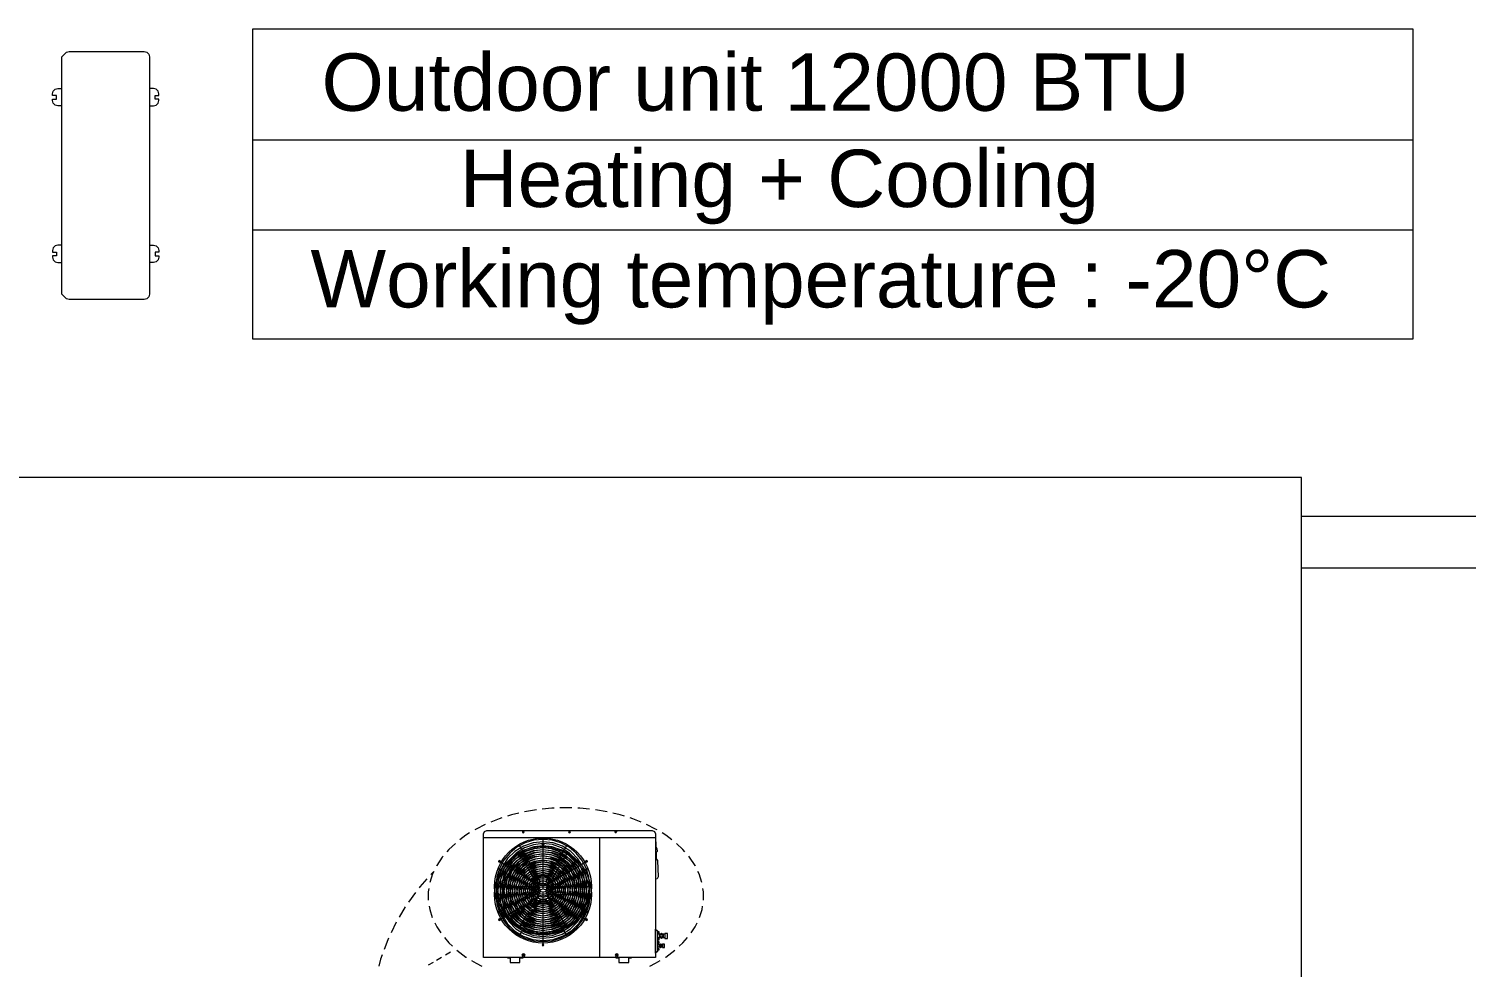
# Model space of a CAD drawing. Header units: millimetres. Extents: x 2773669 to 2919208, y -67651 to -3984.
# Drawn here: x 2807600 to 2813155, y -43852 to -40225 of the extents above; entities that cross this region are included whole.
import ezdxf

# ---------------------------------------------------------------- set-up
doc = ezdxf.new("R2010")
doc.units = ezdxf.units.MM
doc.header["$MEASUREMENT"] = 0
for name, color, linetype in [('PDF2_01 steel sheet _Pen_No__01_Pen_No__1', 7, 'Continuous'), ('PDF2_Kondenzati', 7, 'Continuous'), ('PDF2_Text', 7, 'Continuous')]:
    doc.layers.add(name, color=color, linetype=linetype)
for name, color, linetype, true_color in [('PDF2_0_Pen_No__20', 7, 'Continuous', 0x999999), ('PDF2_a.drain', 7, 'Continuous', 0x808000), ('PDF2_Interior - Furniture _Pen_No__161', 252, 'Continuous', 0x696969)]:
    doc.layers.add(name, color=color, linetype=linetype, true_color=true_color)
doc.layers.add('Shell - Roof_Pen_No__82', color=7, linetype='Continuous', lineweight=0, true_color=0xaaaaaa)
doc.layers.add('Structural - Bearing_Pen_No__82', color=7, linetype='Continuous', lineweight=0, true_color=0xaaaaaa)
doc.styles.add('PDF Arial', font='arial.ttf')

# ---------------------------------------------------------------- blocks, each defined once
blk = doc.blocks.new('1')
at = {"layer": 'PDF2_01 steel sheet _Pen_No__01_Pen_No__1', "color": 3, "lineweight": 0}
blk.add_lwpolyline([(132.9, 0), (-132.9, 0), (-142.4, 2.5), (-149.3, 9.5), (-158.6, 18.9), (-158.6, 861.6), (-149.3, 871.1), (-142.4, 878), (-132.9, 880.5), (132.9, 880.5), (142.1, 878), (149.3, 871.1), (151.6, 861.6), (151.6, 18.9), (149.3, 9.5), (142.1, 2.5)], close=True, dxfattribs=at)
for points in [[(-158.6, 687.6), (-173, 687.6), (-182.5, 690.2), (-189.4, 697.1), (-192, 706.6), (-192, 712.1), (-178.6, 712.1), (-178.6, 724.6), (-192, 724.6), (-192, 730.2), (-189.4, 739.7), (-182.5, 746.6), (-173, 749.1), (-158.6, 749.1)], [(151.6, 687.6), (166.1, 687.6), (175.5, 690.2), (182.5, 697.1), (185, 706.6), (185, 712.1), (171.6, 712.1), (171.6, 724.6), (185, 724.6), (185, 730.2), (182.5, 739.7), (175.5, 746.6), (166.1, 749.1), (151.6, 749.1)], [(-158.6, 192.9), (-173, 192.9), (-182.5, 190.4), (-189.4, 183.5), (-192, 174), (-192, 168.4), (-178.6, 168.4), (-178.6, 155.9), (-192, 155.9), (-192, 150.4), (-189.4, 140.9), (-182.5, 134), (-173, 131.4), (-158.6, 131.4)], [(151.6, 192.9), (166.1, 192.9), (175.5, 190.4), (182.5, 183.5), (185, 174), (185, 168.4), (171.6, 168.4), (171.6, 155.9), (185, 155.9), (185, 150.4), (182.5, 140.9), (175.5, 134), (166.1, 131.4), (151.6, 131.4)]]:
    blk.add_lwpolyline(points, dxfattribs=at)

msp = doc.modelspace()

# ---------------------------------------------------------------- linework, layer by layer
at = {"layer": 'PDF2_0_Pen_No__20', "lineweight": 0}
for points in [[(2809623.8295, -43524.10877), (2809615.44443, -43510.9902), (2809602.73158, -43502.06415), (2809587.58436, -43498.71013), (2809571.89616, -43501.82072), (2809558.64234, -43510.71971), (2809549.7163, -43524.02763), (2809546.74095, -43539.71582), (2809549.7163, -43555.43107), (2809558.64234, -43568.73899), (2809571.89616, -43577.61093), (2809587.85485, -43580.72152), (2809603.54304, -43577.69208), (2809617.06735, -43569.06357), (2809626.53436, -43556.05319), (2809630.59165, -43540.47318), (2809627.34582, -43523.73009), (2809618.14929, -43509.39433), (2809604.08401, -43499.49454), (2809587.58436, -43495.43724), (2809570.00276, -43498.46669), (2809554.58505, -43508.12304), (2809544.30658, -43522.89159), (2809540.51977, -43540.47318), (2809543.76561, -43558.7851), (2809553.77359, -43574.44624), (2809568.92082, -43584.9952), (2809587.31387, -43588.80906), (2809606.51839, -43585.15749), (2809623.28853, -43574.44624), (2809634.64895, -43558.21707), (2809638.70624, -43538.95846), (2809634.37846, -43519.56461), (2809623.28853, -43503.0379), (2809606.78887, -43491.54224), (2809587.58436, -43486.5653), (2809567.02741, -43491.13651), (2809549.7163, -43502.82152), (2809537.54442, -43520.05148), (2809532.40519, -43540.47318), (2809536.19199, -43561.81454), (2809547.8229, -43580.04531), (2809565.67498, -43592.37947), (2809586.7729, -43596.89659), (2809609.22325, -43592.86635), (2809628.15728, -43580.80267), (2809641.4111, -43562.43666), (2809646.82082, -43540.47318), (2809644.38645, -43521.75554), (2809636.00138, -43504.74197), (2809623.01804, -43491.16356), (2809606.2479, -43482.37276), (2809587.58436, -43479.23512), (2809568.37984, -43481.91294), (2809550.79825, -43490.43325), (2809536.73297, -43504.01165), (2809527.80692, -43521.24162), (2809524.2906, -43540.47318), (2809529.70033, -43564.4653), (2809543.49512, -43584.91406), (2809563.51109, -43599.06048), (2809587.58436, -43605.01118), (2809607.60033, -43600.95388), (2809625.7229, -43591.35163), (2809640.59964, -43576.96176), (2809650.60763, -43559.00148), (2809654.93541, -43538.95846), (2809651.41909, -43518.34742), (2809641.68158, -43499.81912), (2809626.80485, -43485.05058), (2809608.41179, -43475.44832), (2809587.85485, -43471.90495), (2809565.94547, -43474.55571), (2809545.92949, -43483.99568), (2809529.97081, -43499.2511), (2809519.96283, -43518.7261), (2809516.17602, -43540.47318), (2809520.23331, -43562.38256), (2809530.51179, -43582.1551), (2809546.19998, -43598.03263), (2809565.94547, -43608.66274), (2809587.58436, -43613.09871), (2809610.30519, -43608.60864), (2809630.59165, -43597.84329), (2809647.09131, -43581.66822), (2809658.18124, -43561.48996), (2809663.04999, -43538.95846), (2809658.72221, -43515.7778), (2809647.90277, -43494.86922), (2809631.40311, -43478.09908), (2809610.84617, -43466.90096), (2809587.58436, -43462.27564), (2809563.51109, -43466.52228), (2809541.8722, -43477.74745), (2809524.2906, -43494.89627), (2809512.93019, -43516.45402), (2809508.33192, -43540.47318), (2809512.6597, -43564.73579), (2809524.02012, -43586.67222), (2809541.06074, -43604.33496), (2809562.69964, -43616.18225), (2809586.7729, -43621.18625), (2809611.92811, -43616.58798), (2809634.64895, -43605.01118), (2809653.042, -43587.40253), (2809665.48436, -43565.27676), (2809671.16457, -43540.47318), (2809666.83679, -43514.42537), (2809654.93541, -43490.86603), (2809636.81283, -43471.90495), (2809613.55103, -43459.3003), (2809587.58436, -43454.18811), (2809561.07672, -43458.84047), (2809537.00345, -43471.20169), (2809517.79894, -43490.13572), (2809505.08609, -43513.96554), (2809500.21734, -43540.47318), (2809504.00414, -43567.98162), (2809516.44651, -43592.8393), (2809536.19199, -43612.53069), (2809561.07672, -43625.10829), (2809588.39582, -43629.27378), (2809615.44443, -43624.16159), (2809639.78818, -43611.3135), (2809659.53367, -43591.86555), (2809672.517, -43567.54885), (2809677.65624, -43540.47318), (2809673.59895, -43511.77461), (2809661.15659, -43485.72679), (2809640.87013, -43464.84526), (2809615.44443, -43451.18571), (2809586.7729, -43446.10057), (2809558.10137, -43451.10457), (2809532.1347, -43464.68297), (2809511.57776, -43485.48335), (2809498.32394, -43511.58527), (2809493.45519, -43540.47318), (2809495.88956, -43565.35791), (2809504.8156, -43588.70086), (2809519.42185, -43608.85208), (2809539.16734, -43624.35093), (2809562.15866, -43634.08843), (2809586.7729, -43637.36132), (2809611.92811, -43633.70975), (2809635.4604, -43623.91816), (2809655.47638, -43608.58159), (2809671.43506, -43588.70086), (2809681.71353, -43565.49315), (2809685.77082, -43540.47318), (2809683.33645, -43514.23603), (2809674.13992, -43489.62179), (2809658.45172, -43468.46978), (2809637.62429, -43452.3488), (2809613.01006, -43442.44901), (2809586.7729, -43439.52776), (2809561.07672, -43443.26047), (2809536.73297, -43453.26846), (2809515.90553, -43468.95665), (2809499.40588, -43489.35131), (2809488.58644, -43513.18113), (2809483.98817, -43538.95846), (2809487.50449, -43565.95298), (2809497.78296, -43591.16229), (2809514.28262, -43612.90937), (2809535.65102, -43629.76066), (2809560.80623, -43640.5801), (2809587.58436, -43644.69149), (2809614.90346, -43640.76944), (2809640.05867, -43630.16639), (2809661.96804, -43613.55854), (2809679.00867, -43591.97374), (2809690.0986, -43566.81853), (2809694.69687, -43539.71582), (2809691.72152, -43511.45002), (2809681.44305, -43484.96943), (2809664.67291, -43462.1945), (2809642.22256, -43444.80224), (2809615.9854, -43434.03689), (2809587.58436, -43430.68286), (2809558.91283, -43434.11804), (2809532.1347, -43444.91044), (2809508.8729, -43462.30269), (2809491.02081, -43485.13172), (2809479.66039, -43511.80165), (2809475.87359, -43540.47318), (2809479.66039, -43569.49635), (2809491.02081, -43596.51791), (2809508.60241, -43619.80677), (2809531.86422, -43637.82114), (2809558.64234, -43649.3168), (2809587.58436, -43653.56344), (2809617.06735, -43648.91107), (2809644.38645, -43637.14493), (2809668.18923, -43618.99531), (2809686.58228, -43595.57121), (2809698.48367, -43568.33326), (2809703.62291, -43538.95846), (2809699.02464, -43508.9345), (2809687.12325, -43481.04738), (2809668.7302, -43457.00117), (2809644.65693, -43438.39172), (2809616.79686, -43426.40918), (2809586.7729, -43421.81092), (2809556.47845, -43426.40918), (2809528.07741, -43438.47287), (2809503.46317, -43457.2987), (2809484.52914, -43481.6695), (2809472.35727, -43509.9894), (2809467.759, -43540.47318), (2809472.08678, -43571.3627), (2809484.25866, -43600.14242), (2809503.46317, -43624.89191), (2809528.07741, -43644.01528), (2809556.74894, -43656.29535), (2809587.58436, -43660.89361), (2809619.23124, -43656.2683), (2809648.44374, -43643.90708), (2809673.86943, -43624.59437), (2809693.61492, -43599.5744), (2809706.59826, -43570.38895), (2809711.73749, -43538.95846), (2809707.6802, -43506.50013), (2809695.23784, -43476.20568), (2809675.49235, -43450.21196), (2809649.52568, -43430.27714), (2809619.23124, -43417.83477), (2809586.7729, -43413.72338), (2809554.31456, -43418.59213), (2809524.02012, -43431.46727), (2809497.78296, -43451.59144), (2809477.76699, -43477.61221), (2809464.51317, -43507.90665), (2809459.64442, -43540.47318), (2809463.70171, -43573.85117), (2809476.41456, -43605.01118), (2809496.70102, -43631.81635), (2809523.20866, -43652.40035), (2809554.31456, -43665.32958), (2809587.58436, -43669.73851), (2809621.12464, -43664.68042), (2809652.23054, -43651.39955), (2809679.27916, -43630.7885), (2809700.10659, -43604.11857), (2809713.6309, -43573.06676), (2809719.04062, -43539.63468), (2809714.44235, -43505.47228), (2809701.45902, -43473.55492), (2809680.63159, -43446.10057), (2809653.58297, -43424.86741), (2809621.9361, -43411.34311), (2809587.58436, -43406.39321), (2809553.23262, -43411.34311), (2809521.04477, -43424.73217), (2809493.45519, -43445.69484), (2809471.54581, -43472.90575), (2809457.48053, -43504.66082), (2809451.52984, -43538.95846), (2809456.39859, -43574.22985), (2809469.92289, -43607.17506), (2809491.2913, -43635.65725), (2809519.15137, -43657.78302), (2809551.6097, -43672.14583), (2809586.7729, -43677.82604), (2809617.60832, -43673.95809), (2809646.82082, -43663.54437), (2809673.05798, -43647.07177), (2809694.96735, -43625.35173), (2809712.00798, -43599.35802), (2809722.82742, -43570.3619), (2809727.1552, -43539.68877), (2809724.17985, -43508.20419), (2809714.44235, -43478.18023), (2809697.9427, -43451.18571), (2809675.76284, -43428.68127), (2809648.98471, -43411.82998), (2809619.23124, -43401.52446), (2809587.58436, -43398.30567), (2809556.20797, -43402.17363), (2809526.18401, -43412.77668), (2809499.40588, -43429.62797), (2809476.68505, -43451.91603), (2809459.64442, -43478.55891), (2809448.55449, -43508.31238), (2809444.22671, -43539.74287), (2809447.74303, -43571.84958), (2809458.29199, -43602.36041), (2809475.33262, -43629.7877), (2809498.05345, -43652.77903), (2809525.37255, -43670.19833), (2809555.667, -43681.18007), (2809587.58436, -43685.15622), (2809620.31318, -43681.5317), (2809651.1486, -43670.82045), (2809679.00867, -43653.53639), (2809702.27048, -43630.54507), (2809719.85208, -43602.98253), (2809730.94201, -43572.20121), (2809735.26979, -43539.71582), (2809731.48298, -43506.63537), (2809720.66353, -43475.17783), (2809703.08194, -43446.93908), (2809679.54964, -43423.37974), (2809651.41909, -43405.6629), (2809620.04269, -43394.65411), (2809586.7729, -43390.9755), (2809553.23262, -43394.32953), (2809521.31526, -43405.14897), (2809492.64373, -43422.86582), (2809468.57046, -43446.58745), (2809450.44789, -43475.09669), (2809439.08747, -43506.9329), (2809435.30067, -43540.47318), (2809438.81699, -43574.58149), (2809450.17741, -43607.01277), (2809468.02949, -43636.14413), (2809492.37324, -43660.48788), (2809521.31526, -43678.79979), (2809553.50311, -43690.16021), (2809587.58436, -43694.02816), (2809621.9361, -43689.91677), (2809654.66492, -43678.36701), (2809684.14791, -43659.94691), (2809708.49166, -43635.52201), (2809727.1552, -43606.30951), (2809739.05659, -43573.74298), (2809743.11388, -43539.36419), (2809739.32708, -43504.63377), (2809727.96666, -43471.63446), (2809709.5736, -43442.01623), (2809684.95937, -43417.2397), (2809655.20589, -43398.54911), (2809622.47707, -43386.91821), (2809587.58436, -43382.88797), (2809552.42116, -43386.81001), (2809519.15137, -43398.44092), (2809489.12741, -43417.21266), (2809463.9722, -43442.12443), (2809445.03817, -43471.9861), (2809433.13678, -43505.33704), (2809428.809, -43540.47318), (2809432.59581, -43576.06916), (2809444.4972, -43609.93402), (2809463.16074, -43640.36371), (2809488.31595, -43665.92465), (2809518.33991, -43685.29146), (2809552.15068, -43697.57153), (2809587.58436, -43702.1157), (2809623.55901, -43697.59858), (2809657.64027, -43685.4267), (2809688.2052, -43666.14104), (2809713.90138, -43640.66125), (2809733.37638, -43610.25861), (2809745.81874, -43576.3126), (2809750.41701, -43540.47318), (2809747.17118, -43503.60593), (2809735.81076, -43468.44273), (2809716.33576, -43436.8229), (2809690.63957, -43410.36936), (2809659.26318, -43390.46158), (2809624.37047, -43378.12741), (2809587.58436, -43374.01602), (2809550.79825, -43378.42494), (2809515.63505, -43390.86731), (2809483.98817, -43410.72099), (2809457.75102, -43437.01224), (2809437.73504, -43468.44273), (2809425.29268, -43503.52478), (2809420.69442, -43540.47318), (2809424.75171, -43577.82732), (2809436.92358, -43613.34215), (2809456.66907, -43645.25951), (2809483.17671, -43671.9024), (2809514.82359, -43691.99951), (2809550.25727, -43704.46893), (2809587.58436, -43708.68851), (2809625.18193, -43704.46893), (2809661.15659, -43692.05361), (2809693.34444, -43672.09174), (2809720.39305, -43645.53), (2809740.94999, -43613.66673), (2809753.93333, -43578.07076), (2809758.80208, -43540.47318), (2809755.01527, -43502.06415), (2809742.8434, -43465.49443), (2809722.55694, -43432.60332), (2809695.50832, -43405.06783), (2809663.04999, -43384.26744), (2809626.80485, -43371.25706), (2809588.39582, -43366.68585), (2809549.44581, -43370.74314), (2809512.11873, -43383.37484), (2809478.57845, -43403.95883), (2809450.44789, -43431.46727), (2809429.34997, -43464.52068), (2809415.82567, -43501.46908), (2809410.95692, -43540.47318), (2809415.28469, -43579.96416), (2809427.99754, -43617.53468), (2809449.09546, -43651.23725), (2809477.22602, -43679.34076), (2809510.7663, -43700.41163), (2809548.36387, -43713.36792), (2809587.85485, -43717.53341), (2809627.34582, -43712.7999), (2809665.21388, -43699.46493), (2809699.02464, -43678.17767), (2809727.1552, -43649.96597), (2809748.52361, -43616.2093), (2809762.04791, -43578.58468), (2809766.91666, -43538.95846), (2809764.2118, -43503.57888), (2809754.4743, -43469.44353), (2809737.97465, -43437.95894), (2809715.79478, -43410.34231), (2809688.47569, -43387.72967), (2809657.09929, -43371.04067), (2809623.28853, -43360.95154), (2809587.85485, -43357.84095), (2809552.42116, -43361.30317), (2809518.06942, -43371.63574), (2809486.69303, -43388.43293), (2809459.10345, -43411.04557), (2809436.38261, -43438.60811), (2809419.61247, -43470.06565), (2809409.334, -43504.20099), (2809405.81768, -43539.71582), (2809409.06351, -43575.3118), (2809419.0715, -43609.60944), (2809435.84164, -43641.20222), (2809458.56248, -43668.8459), (2809486.15206, -43691.51264), (2809517.79894, -43708.22868), (2809552.15068, -43718.39896), (2809587.58436, -43721.5907), (2809623.55901, -43717.99323), (2809658.18124, -43707.30903), (2809690.0986, -43689.99792), (2809717.95867, -43666.70906), (2809740.40902, -43638.38916), (2809756.90868, -43606.14722), (2809766.91666, -43571.28155), (2809769.35104, -43535.14461)], [(2809493.99616, -43377.80283), (2809576.76491, -43520.94409)], [(2809587.58436, -43348.94196), (2809587.58436, -43518.02284)], [(2809681.17256, -43377.72168), (2809598.4038, -43520.94409)], [(2809422.31733, -43444.53175), (2809568.65033, -43529.16686)], [(2809606.51839, -43528.95048), (2809752.85138, -43444.34241)], [(2809400.67844, -43539.71582), (2809565.94547, -43539.71582)], [(2809609.49374, -43539.71582), (2809774.76076, -43539.74287)], [(2809422.58782, -43635.27857), (2809568.92082, -43550.67051)], [(2809576.76491, -43558.51461), (2809494.26664, -43701.70997)], [(2809587.58436, -43561.43586), (2809587.58436, -43730.48969)], [(2809598.67429, -43558.51461), (2809681.44305, -43701.62882)], [(2809606.2479, -43550.85985), (2809752.5809, -43635.49496)]]:
    msp.add_lwpolyline(points, dxfattribs=at)
for points in [[(2809419.0715, -43443.07113), (2809416.90761, -43443.07113), (2809416.90761, -43442.23262), (2809419.0715, -43442.23262), (2809419.0715, -43439.93349), (2809419.88296, -43439.93349), (2809419.88296, -43442.23262), (2809422.31733, -43442.23262), (2809422.31733, -43443.07113), (2809419.88296, -43443.07113), (2809419.88296, -43445.37026), (2809419.0715, -43445.37026)], [(2809755.28576, -43443.07113), (2809753.12187, -43443.07113), (2809753.12187, -43442.23262), (2809755.28576, -43442.23262), (2809755.28576, -43439.93349), (2809756.09722, -43439.93349), (2809756.09722, -43442.23262), (2809758.53159, -43442.23262), (2809758.53159, -43443.07113), (2809756.09722, -43443.07113), (2809756.09722, -43445.37026), (2809755.28576, -43445.37026)], [(2809419.0715, -43637.19902), (2809416.90761, -43637.19902), (2809416.90761, -43636.38757), (2809419.0715, -43636.38757), (2809419.0715, -43634.08843), (2809419.88296, -43634.08843), (2809419.88296, -43636.38757), (2809422.31733, -43636.38757), (2809422.31733, -43637.19902), (2809419.88296, -43637.19902), (2809419.88296, -43639.49816), (2809419.0715, -43639.49816)], [(2809755.28576, -43637.19902), (2809753.12187, -43637.19902), (2809753.12187, -43636.36052), (2809755.28576, -43636.36052), (2809755.28576, -43634.06139), (2809756.09722, -43634.06139), (2809756.09722, -43636.36052), (2809758.53159, -43636.36052), (2809758.53159, -43637.19902), (2809756.09722, -43637.19902), (2809756.09722, -43639.49816), (2809755.28576, -43639.49816)]]:
    msp.add_lwpolyline(points, close=True, dxfattribs=at)
at = {"layer": 'PDF2_a.drain', "lineweight": 0}
for points in [[(2809494.53713, -43256.21931), (2809466.13609, -43262.98146), (2809450.17741, -43267.98546)], [(2809561.88818, -43243.42532), (2809516.71699, -43250.94483)], [(2809630.32117, -43236.77136), (2809622.20658, -43237.0148), (2809584.60901, -43240.72046)], [(2809698.75416, -43236.014), (2809676.03332, -43235.28368), (2809653.042, -43236.014)], [(2809767.45764, -43240.72046), (2809729.86006, -43237.0148), (2809721.74548, -43236.77136)], [(2809835.34965, -43250.94483), (2809790.17847, -43243.42532)], [(2809901.88924, -43267.98546), (2809885.93056, -43262.98146), (2809857.52952, -43256.21931)], [(2809364.4333, -43300.20036), (2809329.27011, -43317.75491), (2809323.86038, -43321.05484)], [(2809428.26803, -43274.85581), (2809417.71907, -43278.23688), (2809385.53122, -43291.08497)], [(2809966.53543, -43291.08497), (2809934.34758, -43278.23688), (2809923.79862, -43274.85581)], [(2810028.20626, -43321.05484), (2810022.79654, -43317.75491), (2809987.36286, -43300.20036)], [(2809248.93572, -43373.5021), (2809224.32149, -43396.30408), (2809216.2069, -43405.52765)], [(2809304.11489, -43332.98327), (2809290.04962, -43341.61178), (2809266.78781, -43359.13928)], [(2810085.27884, -43359.13928), (2810061.74654, -43341.61178), (2810047.68127, -43332.98327)], [(2810135.85974, -43405.52765), (2810127.74516, -43396.30408), (2810103.13092, -43373.5021)], [(2809201.33017, -43422.83877), (2809198.08433, -43426.57148), (2809176.71593, -43458.40769), (2809175.63398, -43460.73387)], [(2810176.43266, -43460.73387), (2810175.35072, -43458.40769), (2810153.98231, -43426.57148), (2810150.73648, -43422.83877)], [(2809165.626, -43481.31787), (2809160.48676, -43491.43405), (2809150.20829, -43524.32516)], [(2809165.626, -43481.31787), (2809154.45492, -43493.48974)], [(2810201.85836, -43524.32516), (2810191.3094, -43491.43405), (2810186.44065, -43481.31787)], [(2809139.06426, -43510.53037), (2809111.82631, -43540.55433), (2809108.66162, -43544.61162)], [(2809146.42148, -43546.91075), (2809144.25759, -43559.81294), (2809144.25759, -43592.54176)], [(2810207.80905, -43592.54176), (2810207.80905, -43559.81294), (2810205.64517, -43546.91075)], [(2809094.97502, -43563.00468), (2809067.60182, -43599.79079)], [(2809055.24061, -43618.99531), (2809031.51897, -43658.2158)], [(2809147.50343, -43615.18145), (2809149.66731, -43628.8951), (2809159.40482, -43659.29774)], [(2810192.39135, -43659.29774), (2810202.12885, -43628.8951), (2810204.29273, -43615.18145)], [(2809020.13151, -43677.96128), (2809000.30487, -43719.34566)], [(2809169.14232, -43680.07108), (2809176.71593, -43695.84042), (2809192.40412, -43719.34566)], [(2810159.66252, -43719.34566), (2810175.35072, -43695.84042), (2810182.92433, -43680.07108)], [(2808990.37803, -43739.90261), (2808987.83546, -43745.31233), (2808974.06772, -43782.9099)], [(2809206.4694, -43737.41414), (2809224.32149, -43757.94403), (2809237.84579, -43770.60278)], [(2810114.22085, -43770.60278), (2810127.74516, -43757.94403), (2810145.59724, -43737.41414)], [(2808966.19657, -43804.27831), (2808960.24588, -43820.50747), (2808953.0239, -43848.09706)], [(2809195.47598, -43814.44039), (2809176.16327, -43825.53032)], [(2809230.58669, -43794.16922), (2809211.27398, -43805.25915)], [(2809254.61593, -43786.12869), (2809254.88642, -43786.37213), (2809290.04962, -43812.66338), (2809291.40205, -43813.47484)], [(2809311.14753, -43825.40327), (2809329.27011, -43836.52025), (2809351.17948, -43847.3938)], [(2810000.88717, -43847.3938), (2810022.79654, -43836.52025), (2810040.91911, -43825.40327)], [(2810060.6646, -43813.47484), (2810061.74654, -43812.66338), (2810096.90974, -43786.37213), (2810097.18023, -43786.12869)], [(2809162.94818, -43833.22032), (2809143.63547, -43844.31025)]]:
    msp.add_lwpolyline(points, dxfattribs=at)
at = {"layer": 'PDF2_a.drain', "color": 7, "lineweight": 0}
for centre, radius in [((2809587.614, -43571.14373), 187.14677), ((2809587.62673, -43571.18518), 36.74386), ((2809587.68509, -43570.99148), 30.46437), ((2809587.73864, -43571.15386), 21.75518), ((2810045.75713, -43730.49356), 6.52266)]:
    msp.add_circle(centre, radius, dxfattribs=at)
for points in [[(2809511.30727, -43325.19327), (2809509.41387, -43325.19327), (2809508.06144, -43326.68095), (2809508.06144, -43328.5473)], [(2809514.82359, -43328.5473), (2809514.82359, -43326.68095), (2809513.20067, -43325.19327), (2809511.30727, -43325.19327)], [(2809690.0986, -43325.19327), (2809688.2052, -43325.19327), (2809686.58228, -43326.68095), (2809686.58228, -43328.5473)], [(2809693.34444, -43328.5473), (2809693.34444, -43326.68095), (2809691.72152, -43325.19327), (2809690.0986, -43325.19327)], [(2809868.61945, -43324.84164), (2809866.72604, -43324.84164), (2809865.10313, -43326.35636), (2809865.10313, -43328.22272)], [(2809871.86528, -43328.22272), (2809871.86528, -43326.35636), (2809870.51285, -43324.84164), (2809868.61945, -43324.84164)], [(2809508.06144, -43328.5473), (2809508.06144, -43330.41366), (2809509.41387, -43331.90133), (2809511.30727, -43331.90133)], [(2809511.30727, -43331.90133), (2809513.20067, -43331.90133), (2809514.82359, -43330.41366), (2809514.82359, -43328.5473)], [(2809587.58436, -43373.58324), (2809585.69096, -43373.58324), (2809584.33853, -43375.09796), (2809584.33853, -43376.93727)], [(2809584.33853, -43376.93727), (2809584.33853, -43378.80362), (2809585.69096, -43380.31835), (2809587.58436, -43380.31835)], [(2809591.10068, -43376.93727), (2809591.10068, -43375.09796), (2809589.47776, -43373.58324), (2809587.58436, -43373.58324)], [(2809587.58436, -43380.31835), (2809589.47776, -43380.31835), (2809591.10068, -43378.80362), (2809591.10068, -43376.93727)], [(2809686.58228, -43328.5473), (2809686.58228, -43330.41366), (2809688.2052, -43331.90133), (2809690.0986, -43331.90133)], [(2809690.0986, -43331.90133), (2809691.72152, -43331.90133), (2809693.34444, -43330.41366), (2809693.34444, -43328.5473)], [(2809865.10313, -43328.22272), (2809865.10313, -43330.06202), (2809866.72604, -43331.57675), (2809868.61945, -43331.57675)], [(2809868.61945, -43331.57675), (2809870.51285, -43331.57675), (2809871.86528, -43330.06202), (2809871.86528, -43328.22272)], [(2809419.61247, -43470.66071), (2809417.71907, -43470.66071), (2809416.09615, -43472.14839), (2809416.09615, -43474.01474)], [(2809416.09615, -43474.01474), (2809416.09615, -43475.8811), (2809417.71907, -43477.36877), (2809419.61247, -43477.36877)], [(2809422.85831, -43474.01474), (2809422.85831, -43472.14839), (2809421.50588, -43470.66071), (2809419.61247, -43470.66071)], [(2809419.61247, -43477.36877), (2809421.50588, -43477.36877), (2809422.85831, -43475.8811), (2809422.85831, -43474.01474)], [(2809755.82673, -43470.66071), (2809753.93333, -43470.66071), (2809752.31041, -43472.14839), (2809752.31041, -43474.01474)], [(2809752.31041, -43474.01474), (2809752.31041, -43475.8811), (2809753.93333, -43477.36877), (2809755.82673, -43477.36877)], [(2809759.07257, -43474.01474), (2809759.07257, -43472.14839), (2809757.72013, -43470.66071), (2809755.82673, -43470.66071)], [(2809755.82673, -43477.36877), (2809757.72013, -43477.36877), (2809759.07257, -43475.8811), (2809759.07257, -43474.01474)], [(2809419.61247, -43664.78861), (2809417.71907, -43664.78861), (2809416.09615, -43666.27628), (2809416.09615, -43668.14264)], [(2809416.09615, -43668.14264), (2809416.09615, -43670.00899), (2809417.71907, -43671.52371), (2809419.61247, -43671.52371)], [(2809422.85831, -43668.14264), (2809422.85831, -43666.27628), (2809421.50588, -43664.78861), (2809419.61247, -43664.78861)], [(2809419.61247, -43671.52371), (2809421.50588, -43671.52371), (2809422.85831, -43670.00899), (2809422.85831, -43668.14264)], [(2809755.82673, -43664.78861), (2809753.93333, -43664.78861), (2809752.31041, -43666.27628), (2809752.31041, -43668.14264)], [(2809752.31041, -43668.14264), (2809752.31041, -43670.00899), (2809753.93333, -43671.49667), (2809755.82673, -43671.49667)], [(2809759.07257, -43668.14264), (2809759.07257, -43666.27628), (2809757.72013, -43664.78861), (2809755.82673, -43664.78861)], [(2809755.82673, -43671.49667), (2809757.72013, -43671.49667), (2809759.07257, -43670.00899), (2809759.07257, -43668.14264)], [(2809587.58436, -43761.83903), (2809585.69096, -43761.83903), (2809584.33853, -43763.35376), (2809584.33853, -43765.22011)], [(2809584.33853, -43765.22011), (2809584.33853, -43767.05942), (2809585.69096, -43768.57414), (2809587.58436, -43768.57414)], [(2809591.10068, -43765.22011), (2809591.10068, -43763.35376), (2809589.47776, -43761.83903), (2809587.58436, -43761.83903)], [(2809587.58436, -43768.57414), (2809589.47776, -43768.57414), (2809591.10068, -43767.05942), (2809591.10068, -43765.22011)], [(2810041.1896, -43764.59799), (2810038.75522, -43764.59799), (2810036.86182, -43766.59959), (2810036.86182, -43769.03396)], [(2810036.86182, -43769.03396), (2810036.86182, -43771.46834), (2810038.75522, -43773.44289), (2810041.1896, -43773.44289)], [(2810041.1896, -43765.92337), (2810039.56668, -43765.92337), (2810038.21425, -43767.30285), (2810038.21425, -43769.03396)], [(2810038.21425, -43769.03396), (2810038.21425, -43770.73803), (2810039.56668, -43772.14455), (2810041.1896, -43772.14455)], [(2810045.78786, -43725.89143), (2810043.35349, -43725.89143), (2810041.1896, -43727.92007), (2810041.1896, -43730.43559)], [(2810041.1896, -43730.43559), (2810041.1896, -43732.95111), (2810043.35349, -43735.00681), (2810045.78786, -43735.00681)], [(2810045.78786, -43769.03396), (2810045.78786, -43766.59959), (2810043.62397, -43764.59799), (2810041.1896, -43764.59799)], [(2810044.43543, -43769.03396), (2810044.43543, -43767.30285), (2810043.083, -43765.92337), (2810041.1896, -43765.92337)], [(2810041.1896, -43773.44289), (2810043.62397, -43773.44289), (2810045.78786, -43771.46834), (2810045.78786, -43769.03396)], [(2810041.1896, -43772.14455), (2810043.083, -43772.14455), (2810044.43543, -43770.73803), (2810044.43543, -43769.03396)], [(2810050.38613, -43730.43559), (2810050.38613, -43727.92007), (2810048.22224, -43725.89143), (2810045.78786, -43725.89143)], [(2810045.78786, -43735.00681), (2810048.22224, -43735.00681), (2810050.38613, -43732.95111), (2810050.38613, -43730.43559)], [(2809512.38921, -43799.68004), (2809509.14338, -43799.68004), (2809506.43852, -43802.27671), (2809506.43852, -43805.4414)], [(2809506.43852, -43805.4414), (2809506.43852, -43808.63313), (2809509.14338, -43811.20275), (2809512.38921, -43811.20275)], [(2809518.06942, -43805.4414), (2809518.06942, -43802.27671), (2809515.36456, -43799.68004), (2809512.38921, -43799.68004)], [(2809512.38921, -43811.20275), (2809515.36456, -43811.20275), (2809518.06942, -43808.63313), (2809518.06942, -43805.4414)], [(2809872.67674, -43799.68004), (2809869.70139, -43799.68004), (2809866.99653, -43802.27671), (2809866.99653, -43805.4414)], [(2809866.99653, -43805.4414), (2809866.99653, -43808.63313), (2809869.70139, -43811.20275), (2809872.67674, -43811.20275)], [(2809878.62743, -43805.4414), (2809878.62743, -43802.27671), (2809875.92257, -43799.68004), (2809872.67674, -43799.68004)], [(2809872.67674, -43811.20275), (2809875.92257, -43811.20275), (2809878.62743, -43808.63313), (2809878.62743, -43805.4414)]]:
    msp.add_open_spline(points, degree=3, dxfattribs=at)
at = {"layer": 'PDF2_Interior - Furniture _Pen_No__161', "color": 253, "lineweight": 0, "true_color": 0x999999}
for centre, radius in [((2809587.59092, -43539.79043), 187.16986), ((2809587.621, -43539.81448), 36.74954), ((2809587.68509, -43539.64214), 30.46437), ((2809587.73297, -43539.78314), 21.76081)]:
    msp.add_circle(centre, radius, dxfattribs=at)
for points in [[(2809419.61247, -43439.28432), (2809417.71907, -43439.28432), (2809416.09615, -43440.79905), (2809416.09615, -43442.6654)], [(2809416.09615, -43442.6654), (2809416.09615, -43444.50471), (2809417.71907, -43446.01943), (2809419.61247, -43446.01943)], [(2809422.85831, -43442.6654), (2809422.85831, -43440.79905), (2809421.50588, -43439.28432), (2809419.61247, -43439.28432)], [(2809419.61247, -43446.01943), (2809421.50588, -43446.01943), (2809422.85831, -43444.50471), (2809422.85831, -43442.6654)], [(2809755.82673, -43439.28432), (2809753.93333, -43439.28432), (2809752.31041, -43440.79905), (2809752.31041, -43442.63835)], [(2809752.31041, -43442.63835), (2809752.31041, -43444.50471), (2809753.93333, -43446.01943), (2809755.82673, -43446.01943)], [(2809759.07257, -43442.63835), (2809759.07257, -43440.79905), (2809757.72013, -43439.28432), (2809755.82673, -43439.28432)], [(2809755.82673, -43446.01943), (2809757.72013, -43446.01943), (2809759.07257, -43444.50471), (2809759.07257, -43442.63835)], [(2809419.61247, -43633.41222), (2809417.71907, -43633.41222), (2809416.09615, -43634.92694), (2809416.09615, -43636.7933)], [(2809416.09615, -43636.7933), (2809416.09615, -43638.6326), (2809417.71907, -43640.14732), (2809419.61247, -43640.14732)], [(2809422.85831, -43636.7933), (2809422.85831, -43634.92694), (2809421.50588, -43633.41222), (2809419.61247, -43633.41222)], [(2809419.61247, -43640.14732), (2809421.50588, -43640.14732), (2809422.85831, -43638.6326), (2809422.85831, -43636.7933)], [(2809755.82673, -43633.41222), (2809753.93333, -43633.41222), (2809752.31041, -43634.92694), (2809752.31041, -43636.76625)], [(2809752.31041, -43636.76625), (2809752.31041, -43638.6326), (2809753.93333, -43640.14732), (2809755.82673, -43640.14732)], [(2809759.07257, -43636.76625), (2809759.07257, -43634.92694), (2809757.72013, -43633.41222), (2809755.82673, -43633.41222)], [(2809755.82673, -43640.14732), (2809757.72013, -43640.14732), (2809759.07257, -43638.6326), (2809759.07257, -43636.76625)]]:
    msp.add_open_spline(points, degree=3, dxfattribs=at)
at = {"layer": 'PDF2_Kondenzati', "lineweight": 0}
for points in [[(2808465.8006, -40224.89163), (2812949.32667, -40224.89163), (2812949.32667, -41424.65657), (2808465.8006, -41424.65657)], [(2809370.384, -43323.78675), (2810009.81321, -43323.78675), (2810018.46876, -43327.41126), (2810022.25557, -43336.20206), (2810022.25557, -43813.88056), (2809357.94163, -43813.88056), (2809357.94163, -43336.20206), (2809361.45795, -43327.41126)], [(2809511.03678, -43328.95303), (2809508.60241, -43328.95303), (2809508.60241, -43328.14157), (2809511.03678, -43328.14157), (2809511.03678, -43325.84244), (2809511.84824, -43325.84244), (2809511.84824, -43328.14157), (2809514.01213, -43328.14157), (2809514.01213, -43328.95303), (2809511.84824, -43328.95303), (2809511.84824, -43331.25216), (2809511.03678, -43331.25216)], [(2809689.55763, -43328.95303), (2809687.39374, -43328.95303), (2809687.39374, -43328.14157), (2809689.55763, -43328.14157), (2809689.55763, -43325.84244), (2809690.36909, -43325.84244), (2809690.36909, -43328.14157), (2809692.80346, -43328.14157), (2809692.80346, -43328.95303), (2809690.36909, -43328.95303), (2809690.36909, -43331.25216), (2809689.55763, -43331.25216)], [(2809868.07848, -43328.62845), (2809865.91459, -43328.62845), (2809865.91459, -43327.78994), (2809868.07848, -43327.78994), (2809868.07848, -43325.49081), (2809868.88993, -43325.49081), (2809868.88993, -43327.78994), (2809871.32431, -43327.78994), (2809871.32431, -43328.62845), (2809868.88993, -43328.62845), (2809868.88993, -43330.92758), (2809868.07848, -43330.92758)], [(2809587.31387, -43377.37005), (2809584.8795, -43377.37005), (2809584.8795, -43376.53154), (2809587.31387, -43376.53154), (2809587.31387, -43374.23241), (2809588.12533, -43374.23241), (2809588.12533, -43376.53154), (2809590.28922, -43376.53154), (2809590.28922, -43377.37005), (2809588.12533, -43377.37005), (2809588.12533, -43379.66918), (2809587.31387, -43379.66918)], [(2809419.0715, -43474.42047), (2809416.90761, -43474.42047), (2809416.90761, -43473.60901), (2809419.0715, -43473.60901), (2809419.0715, -43471.30988), (2809419.88296, -43471.30988), (2809419.88296, -43473.60901), (2809422.31733, -43473.60901), (2809422.31733, -43474.42047), (2809419.88296, -43474.42047), (2809419.88296, -43476.7196), (2809419.0715, -43476.7196)], [(2809755.28576, -43474.42047), (2809753.12187, -43474.42047), (2809753.12187, -43473.60901), (2809755.28576, -43473.60901), (2809755.28576, -43471.30988), (2809756.09722, -43471.30988), (2809756.09722, -43473.60901), (2809758.53159, -43473.60901), (2809758.53159, -43474.42047), (2809756.09722, -43474.42047), (2809756.09722, -43476.7196), (2809755.28576, -43476.7196)], [(2809419.0715, -43668.54837), (2809416.90761, -43668.54837), (2809416.90761, -43667.73691), (2809419.0715, -43667.73691), (2809419.0715, -43665.43778), (2809419.88296, -43665.43778), (2809419.88296, -43667.73691), (2809422.31733, -43667.73691), (2809422.31733, -43668.54837), (2809419.88296, -43668.54837), (2809419.88296, -43670.8475), (2809419.0715, -43670.8475)], [(2809755.28576, -43668.54837), (2809753.12187, -43668.54837), (2809753.12187, -43667.73691), (2809755.28576, -43667.73691), (2809755.28576, -43665.43778), (2809756.09722, -43665.43778), (2809756.09722, -43667.73691), (2809758.53159, -43667.73691), (2809758.53159, -43668.54837), (2809756.09722, -43668.54837), (2809756.09722, -43670.8475), (2809755.28576, -43670.8475)], [(2810022.25557, -43705.14514), (2810029.55869, -43710.7983), (2810029.55869, -43790.6999), (2810022.25557, -43797.05633)], [(2810031.72258, -43712.01549), (2810029.55869, -43712.01549), (2810029.55869, -43786.58851), (2810031.72258, -43786.58851)], [(2809587.31387, -43765.62584), (2809584.8795, -43765.62584), (2809584.8795, -43764.81438), (2809587.31387, -43764.81438), (2809587.31387, -43762.51525), (2809588.12533, -43762.51525), (2809588.12533, -43764.81438), (2809590.28922, -43764.81438), (2809590.28922, -43765.62584), (2809588.12533, -43765.62584), (2809588.12533, -43767.92497), (2809587.31387, -43767.92497)], [(2810041.1896, -43763.00212), (2810036.05036, -43766.03157), (2810036.05036, -43772.03636), (2810041.1896, -43775.0658), (2810046.59932, -43772.03636), (2810046.59932, -43766.03157)], [(2810045.78786, -43721.61775), (2810038.21425, -43726.02667), (2810038.21425, -43734.84452), (2810045.78786, -43739.28049), (2810053.36147, -43734.84452), (2810053.36147, -43726.02667)], [(2810056.60731, -43762.65049), (2810049.57467, -43762.65049), (2810049.57467, -43775.41744), (2810056.60731, -43775.41744)], [(2810068.5087, -43721.4825), (2810057.95974, -43721.4825), (2810057.95974, -43740.17309), (2810068.5087, -43740.17309)], [(2809511.84824, -43805.84713), (2809509.68435, -43805.84713), (2809509.68435, -43805.03567), (2809511.84824, -43805.03567), (2809511.84824, -43802.73654), (2809512.6597, -43802.73654), (2809512.6597, -43805.03567), (2809515.09408, -43805.03567), (2809515.09408, -43805.84713), (2809512.6597, -43805.84713), (2809512.6597, -43808.14626), (2809511.84824, -43808.14626)], [(2809872.40625, -43805.84713), (2809869.97188, -43805.84713), (2809869.97188, -43805.03567), (2809872.40625, -43805.03567), (2809872.40625, -43802.73654), (2809873.21771, -43802.73654), (2809873.21771, -43805.03567), (2809875.3816, -43805.03567), (2809875.3816, -43805.84713), (2809873.21771, -43805.84713), (2809873.21771, -43808.14626), (2809872.40625, -43808.14626)]]:
    msp.add_lwpolyline(points, close=True, dxfattribs=at)
for points in [[(2808465.8006, -40654.51365), (2812949.32667, -40654.51365)], [(2808465.8006, -41002.07068), (2812949.32667, -41002.07068)], [(2809357.94163, -43350.64602), (2810022.25557, -43350.64602)], [(2809587.58436, -43380.31835), (2809587.58436, -43549.39923)], [(2809805.86667, -43350.64602), (2809805.86667, -43813.88056)], [(2810022.25557, -43367.09158), (2810023.608, -43367.09158), (2810023.608, -43385.43054), (2810027.39481, -43394.35658), (2810029.01772, -43403.85064), (2810027.93578, -43406.52845), (2810025.23092, -43407.69154), (2810025.23092, -43433.46887), (2810030.09967, -43439.63596), (2810031.99307, -43502.87561), (2810029.01772, -43509.52957), (2810022.25557, -43512.07214)], [(2809623.8295, -43555.45812), (2809615.44443, -43542.36659), (2809602.73158, -43533.44055), (2809587.58436, -43530.08652), (2809571.89616, -43533.19711), (2809558.64234, -43542.0961), (2809549.7163, -43555.37697), (2809546.74095, -43571.09221), (2809549.7163, -43586.78041), (2809558.64234, -43600.08833), (2809571.89616, -43608.98732), (2809587.85485, -43612.07086), (2809603.54304, -43609.04142), (2809617.06735, -43600.43996), (2809626.53436, -43587.42958), (2809630.59165, -43571.84958), (2809627.34582, -43555.10648), (2809618.14929, -43540.77072), (2809604.08401, -43530.87093), (2809587.58436, -43526.78659), (2809570.00276, -43529.84308), (2809554.58505, -43539.47239), (2809544.30658, -43554.24093), (2809540.51977, -43571.84958), (2809543.76561, -43590.16149), (2809553.77359, -43605.79558), (2809568.92082, -43616.34454), (2809587.31387, -43620.1584), (2809606.51839, -43616.53388), (2809623.28853, -43605.79558), (2809634.64895, -43589.59347), (2809638.70624, -43570.3078), (2809634.37846, -43550.91395), (2809623.28853, -43534.38725), (2809606.78887, -43522.89159), (2809587.58436, -43517.94169), (2809567.02741, -43522.51291), (2809549.7163, -43534.19791), (2809537.54442, -43551.42787), (2809532.40519, -43571.84958), (2809536.19199, -43593.16388), (2809547.8229, -43611.39465), (2809565.67498, -43623.72882), (2809586.7729, -43628.27298), (2809609.22325, -43624.24274), (2809628.15728, -43612.17906), (2809641.4111, -43593.81305), (2809646.82082, -43571.84958), (2809644.38645, -43553.13194), (2809636.00138, -43536.11836), (2809623.01804, -43522.53995), (2809606.2479, -43513.74916), (2809587.58436, -43510.61152), (2809568.37984, -43513.26228), (2809550.79825, -43521.80964), (2809536.73297, -43535.361), (2809527.80692, -43552.61801), (2809524.2906, -43571.84958), (2809529.70033, -43595.8417), (2809543.49512, -43616.2634), (2809563.51109, -43630.40982), (2809587.58436, -43636.36052), (2809607.60033, -43632.33027), (2809625.7229, -43622.72802), (2809640.59964, -43608.33815), (2809650.60763, -43590.37788), (2809654.93541, -43570.3078), (2809651.41909, -43549.72381), (2809641.68158, -43531.16846), (2809626.80485, -43516.42697), (2809608.41179, -43506.82471), (2809587.85485, -43503.28134), (2809565.94547, -43505.93211), (2809545.92949, -43515.34502), (2809529.97081, -43530.60044), (2809519.96283, -43550.10249), (2809516.17602, -43571.84958), (2809520.23331, -43593.75895), (2809530.51179, -43613.53149), (2809546.19998, -43629.40902), (2809565.94547, -43640.03913), (2809587.58436, -43644.44805), (2809610.30519, -43639.98503), (2809630.59165, -43629.19264), (2809647.09131, -43613.04461), (2809658.18124, -43592.8393), (2809663.04999, -43570.3078), (2809658.72221, -43547.15419), (2809647.90277, -43526.24561), (2809631.40311, -43509.44843), (2809610.84617, -43498.27735), (2809587.58436, -43493.65204), (2809563.51109, -43497.89867), (2809541.8722, -43509.09679), (2809524.2906, -43526.27266), (2809512.93019, -43547.83041), (2809508.33192, -43571.84958), (2809512.6597, -43596.11218), (2809524.02012, -43618.02156), (2809541.06074, -43635.6843), (2809562.69964, -43647.53159), (2809586.7729, -43652.53559), (2809611.92811, -43647.96437), (2809634.64895, -43636.36052), (2809653.042, -43618.77892), (2809665.48436, -43596.65315), (2809671.16457, -43571.84958), (2809666.83679, -43545.80176), (2809654.93541, -43522.21537), (2809636.81283, -43503.28134), (2809613.55103, -43490.67669), (2809587.58436, -43485.5645), (2809561.07672, -43490.21686), (2809537.00345, -43502.55103), (2809517.79894, -43521.51211), (2809505.08609, -43545.31489), (2809500.21734, -43571.84958), (2809504.00414, -43599.33097), (2809516.44651, -43624.18864), (2809536.19199, -43643.90708), (2809561.07672, -43656.48469), (2809588.39582, -43660.65017), (2809615.44443, -43655.53798), (2809639.78818, -43642.68989), (2809659.53367, -43623.24194), (2809672.517, -43598.89819), (2809677.65624, -43571.84958), (2809673.59895, -43543.151), (2809661.15659, -43517.07613), (2809640.87013, -43496.22165), (2809615.44443, -43482.5621), (2809586.7729, -43477.47697), (2809558.10137, -43482.48096), (2809532.1347, -43496.03231), (2809511.57776, -43516.85975), (2809498.32394, -43542.93461), (2809493.45519, -43571.84958), (2809495.88956, -43596.70725), (2809504.8156, -43620.07725), (2809519.42185, -43640.22847), (2809539.16734, -43655.72732), (2809562.15866, -43665.46483), (2809586.7729, -43668.73771), (2809611.92811, -43665.08614), (2809635.4604, -43655.2675), (2809655.47638, -43639.93093), (2809671.43506, -43620.0502), (2809681.71353, -43596.86954), (2809685.77082, -43571.84958), (2809683.33645, -43545.61242), (2809674.13992, -43520.99818), (2809658.45172, -43499.81912), (2809637.62429, -43483.69815), (2809613.01006, -43473.8254), (2809586.7729, -43470.90415), (2809561.07672, -43474.60981), (2809536.73297, -43484.6178), (2809515.90553, -43500.30599), (2809499.40588, -43520.7277), (2809488.58644, -43544.53048), (2809483.98817, -43570.3078), (2809487.50449, -43597.32937), (2809497.78296, -43622.51163), (2809514.28262, -43644.25871), (2809535.65102, -43661.11), (2809560.80623, -43671.95649), (2809587.58436, -43676.06788), (2809614.90346, -43672.14583), (2809640.05867, -43661.54278), (2809661.96804, -43644.90788), (2809679.00867, -43623.35013), (2809690.0986, -43598.19492), (2809694.69687, -43571.06517), (2809691.72152, -43542.79937), (2809681.44305, -43516.31877), (2809664.67291, -43493.57089), (2809642.22256, -43476.15158), (2809615.9854, -43465.38624), (2809587.58436, -43462.03221), (2809558.91283, -43465.49443), (2809532.1347, -43476.28683), (2809508.8729, -43493.67908), (2809491.02081, -43516.50811), (2809479.66039, -43543.151), (2809475.87359, -43571.84958), (2809479.66039, -43600.84569), (2809491.02081, -43627.8943), (2809508.60241, -43651.18316), (2809531.86422, -43669.17049), (2809558.64234, -43680.66615), (2809587.58436, -43684.91278), (2809617.06735, -43680.28747), (2809644.38645, -43668.52132), (2809668.18923, -43650.34465), (2809686.58228, -43626.92055), (2809698.48367, -43599.6826), (2809703.62291, -43570.3078), (2809699.02464, -43540.31089), (2809687.12325, -43512.39672), (2809668.7302, -43488.37756), (2809644.65693, -43469.76811), (2809616.79686, -43457.78557), (2809586.7729, -43453.18731), (2809556.47845, -43457.75853), (2809528.07741, -43469.84926), (2809503.46317, -43488.67509), (2809484.52914, -43513.01884), (2809472.35727, -43541.36579), (2809467.759, -43571.84958), (2809472.08678, -43602.73909), (2809484.25866, -43631.49177), (2809503.46317, -43656.24125), (2809528.07741, -43675.39167), (2809556.74894, -43687.64469), (2809587.58436, -43692.24295), (2809619.23124, -43687.61764), (2809648.44374, -43675.25642), (2809673.86943, -43655.94371), (2809693.61492, -43630.92375), (2809706.59826, -43601.76534), (2809711.73749, -43570.3078), (2809707.6802, -43537.84947), (2809695.23784, -43507.58207), (2809675.49235, -43481.56131), (2809649.52568, -43461.65353), (2809619.23124, -43449.21116), (2809586.7729, -43445.09978), (2809554.31456, -43449.94148), (2809524.02012, -43462.84367), (2809497.78296, -43482.94078), (2809477.76699, -43508.9886), (2809464.51317, -43539.256), (2809459.64442, -43571.84958), (2809463.70171, -43605.22756), (2809476.41456, -43636.38757), (2809496.70102, -43663.19274), (2809523.20866, -43683.74969), (2809554.31456, -43696.70597), (2809587.58436, -43701.1149), (2809621.12464, -43696.02976), (2809652.23054, -43682.77594), (2809679.27916, -43662.13785), (2809700.10659, -43635.46791), (2809713.6309, -43604.44315), (2809719.04062, -43571.01107), (2809714.44235, -43536.82162), (2809701.45902, -43504.93131), (2809680.63159, -43477.44992), (2809653.58297, -43456.2438), (2809621.9361, -43442.7195), (2809587.58436, -43437.7696), (2809553.23262, -43442.7195), (2809521.04477, -43456.10856), (2809493.45519, -43477.04419), (2809471.54581, -43504.25509), (2809457.48053, -43536.01016), (2809451.52984, -43570.3078), (2809456.39859, -43605.60624), (2809469.92289, -43638.55146), (2809491.2913, -43667.0066), (2809519.15137, -43689.15941), (2809551.6097, -43703.52222), (2809586.7729, -43709.20243), (2809617.60832, -43705.33448), (2809646.82082, -43694.92076), (2809673.05798, -43678.44816), (2809694.96735, -43656.70107), (2809712.00798, -43630.73441), (2809722.82742, -43601.71124), (2809727.1552, -43571.06517), (2809724.17985, -43539.55353), (2809714.44235, -43509.52957), (2809697.9427, -43482.5621), (2809675.76284, -43460.05766), (2809648.98471, -43443.20637), (2809619.23124, -43432.90085), (2809587.58436, -43429.68207), (2809556.20797, -43433.55002), (2809526.18401, -43444.15307), (2809499.40588, -43461.00436), (2809476.68505, -43483.26537), (2809459.64442, -43509.9353), (2809448.55449, -43539.68877), (2809444.22671, -43571.11926), (2809447.74303, -43603.19892), (2809458.29199, -43633.70975), (2809475.33262, -43661.1641), (2809498.05345, -43684.15542), (2809525.37255, -43701.54767), (2809555.667, -43712.52941), (2809587.58436, -43716.53261), (2809620.31318, -43712.90809), (2809651.1486, -43702.19684), (2809679.00867, -43684.91278), (2809702.27048, -43661.92146), (2809719.85208, -43634.35892), (2809730.94201, -43603.5776), (2809735.26979, -43571.09221), (2809731.48298, -43537.98471), (2809720.66353, -43506.55422), (2809703.08194, -43478.31547), (2809679.54964, -43454.75613), (2809651.41909, -43437.01224), (2809620.04269, -43426.0305), (2809586.7729, -43422.35189), (2809553.23262, -43425.70592), (2809521.31526, -43436.52537), (2809492.64373, -43454.24221), (2809468.57046, -43477.96384), (2809450.44789, -43506.44603), (2809439.08747, -43538.28225), (2809435.30067, -43571.84958), (2809438.81699, -43605.93083), (2809450.17741, -43638.36212), (2809468.02949, -43667.49347), (2809492.37324, -43691.83722), (2809521.31526, -43710.14913), (2809553.50311, -43721.5366), (2809587.58436, -43725.3775), (2809621.9361, -43721.29316), (2809654.66492, -43709.7434), (2809684.14791, -43691.29625), (2809708.49166, -43666.8984), (2809727.1552, -43637.6859), (2809739.05659, -43605.09232), (2809743.11388, -43570.74058), (2809739.32708, -43536.01016), (2809727.96666, -43503.01086), (2809709.5736, -43473.36558), (2809684.95937, -43448.58905), (2809655.20589, -43429.9255), (2809622.47707, -43418.26755), (2809587.58436, -43414.23731), (2809552.42116, -43418.18641), (2809519.15137, -43429.81731), (2809489.12741, -43448.562), (2809463.9722, -43473.50082), (2809445.03817, -43503.36249), (2809433.13678, -43536.68638), (2809428.809, -43571.84958), (2809432.59581, -43607.44555), (2809444.4972, -43641.28337), (2809463.16074, -43671.7401), (2809488.31595, -43697.27399), (2809518.33991, -43716.66785), (2809552.15068, -43728.92087), (2809587.58436, -43733.49209), (2809623.55901, -43728.97497), (2809657.64027, -43716.77604), (2809688.2052, -43697.49038), (2809713.90138, -43672.03764), (2809733.37638, -43641.60795), (2809745.81874, -43607.66194), (2809750.41701, -43571.84958), (2809747.17118, -43534.98232), (2809735.81076, -43499.81912), (2809716.33576, -43468.17224), (2809690.63957, -43441.7187), (2809659.26318, -43421.81092), (2809624.37047, -43409.47675), (2809587.58436, -43405.39241), (2809550.79825, -43409.80134), (2809515.63505, -43422.2437), (2809483.98817, -43442.07033), (2809457.75102, -43468.36158), (2809437.73504, -43499.81912), (2809425.29268, -43534.87412), (2809420.69442, -43571.84958), (2809424.75171, -43609.20371), (2809436.92358, -43644.71854), (2809456.66907, -43676.60885), (2809483.17671, -43703.27879), (2809514.82359, -43723.34886), (2809550.25727, -43735.81827), (2809587.58436, -43740.0649), (2809625.18193, -43735.81827), (2809661.15659, -43723.43), (2809693.34444, -43703.44108), (2809720.39305, -43676.87934), (2809740.94999, -43645.01607), (2809753.93333, -43609.44715), (2809758.80208, -43571.84958), (2809755.01527, -43533.44055), (2809742.8434, -43496.87082), (2809722.55694, -43463.97971), (2809695.50832, -43436.41717), (2809663.04999, -43415.61679), (2809626.80485, -43402.6064), (2809588.39582, -43398.06224), (2809549.44581, -43402.11953), (2809512.11873, -43414.75123), (2809478.57845, -43435.33523), (2809450.44789, -43462.84367), (2809429.34997, -43495.89707), (2809415.82567, -43532.84548), (2809410.95692, -43571.84958), (2809415.28469, -43611.34055), (2809427.99754, -43648.91107), (2809449.09546, -43682.61365), (2809477.22602, -43710.71715), (2809510.7663, -43731.78802), (2809548.36387, -43744.74431), (2809587.85485, -43748.9098), (2809627.34582, -43744.17629), (2809665.21388, -43730.84132), (2809699.02464, -43709.52702), (2809727.1552, -43681.31531), (2809748.52361, -43647.58569), (2809762.04791, -43609.96107), (2809766.91666, -43570.3078), (2809764.2118, -43534.92822), (2809754.4743, -43500.81992), (2809737.97465, -43469.30828), (2809715.79478, -43441.69165), (2809688.47569, -43419.10606), (2809657.09929, -43402.41706), (2809623.28853, -43392.30088), (2809587.85485, -43389.19029), (2809552.42116, -43392.67956), (2809518.06942, -43403.01213), (2809486.69303, -43419.78227), (2809459.10345, -43442.42196), (2809436.38261, -43469.9845), (2809419.61247, -43501.44204), (2809409.334, -43535.57739), (2809405.81768, -43571.09221), (2809409.06351, -43606.68819), (2809419.0715, -43640.95878), (2809435.84164, -43672.55156), (2809458.56248, -43700.22229), (2809486.15206, -43722.86198), (2809517.79894, -43739.60507), (2809552.15068, -43749.77535), (2809587.58436, -43752.96709), (2809623.55901, -43749.34257), (2809658.18124, -43738.68542), (2809690.0986, -43721.34726), (2809717.95867, -43698.0584), (2809740.40902, -43669.73851), (2809756.90868, -43637.49656), (2809766.91666, -43602.6309), (2809769.35104, -43566.521)], [(2809493.99616, -43409.17922), (2809576.76491, -43552.32048)], [(2809681.17256, -43409.09807), (2809598.4038, -43552.32048)], [(2809422.31733, -43475.8811), (2809568.65033, -43560.51621)], [(2809606.51839, -43560.29982), (2809752.85138, -43475.69176)], [(2809400.67844, -43571.06517), (2809565.94547, -43571.09221)], [(2809422.58782, -43666.62792), (2809568.92082, -43582.01985)], [(2809576.76491, -43589.891), (2809494.26664, -43733.08636)], [(2809587.58436, -43592.7852), (2809587.58436, -43761.83903)], [(2809598.67429, -43589.86395), (2809681.44305, -43732.97816)], [(2809606.2479, -43582.23624), (2809752.5809, -43666.87135)], [(2809609.49374, -43571.09221), (2809774.76076, -43571.09221)], [(2810031.72258, -43721.21202), (2810032.80453, -43721.21202), (2810032.80453, -43713.53021), (2810031.72258, -43713.53021)], [(2810032.80453, -43714.12528), (2810035.77988, -43714.12528), (2810035.77988, -43720.42761), (2810032.80453, -43720.42761)], [(2810057.95974, -43723.83573), (2810031.72258, -43723.83573)], [(2810031.72258, -43737.0625), (2810057.95974, -43737.0625)], [(2810031.72258, -43747.88195), (2810032.80453, -43747.88195), (2810032.80453, -43740.17309), (2810031.72258, -43740.17309)], [(2810031.72258, -43759.6481), (2810032.80453, -43759.6481), (2810032.80453, -43751.93924), (2810031.72258, -43751.93924)], [(2810049.57467, -43764.51685), (2810031.72258, -43764.51685)], [(2810032.80453, -43740.79521), (2810035.77988, -43740.79521), (2810035.77988, -43747.09754), (2810032.80453, -43747.09754)], [(2810032.80453, -43752.56136), (2810035.77988, -43752.56136), (2810035.77988, -43758.86369), (2810032.80453, -43758.86369)], [(2809449.90692, -43813.88056), (2809449.90692, -43815.1248), (2809461.26734, -43815.1248), (2809461.26734, -43833.05803), (2809498.59442, -43833.05803), (2809498.59442, -43815.1248), (2809511.30727, -43815.1248), (2809511.30727, -43813.88056)], [(2809868.61945, -43813.88056), (2809868.61945, -43815.1248), (2809880.25035, -43815.1248), (2809880.25035, -43833.05803), (2809918.65938, -43833.05803), (2809918.65938, -43815.1248), (2809930.0198, -43815.1248), (2809930.0198, -43813.88056)], [(2810031.72258, -43773.55108), (2810049.57467, -43773.55108)], [(2810031.72258, -43786.04754), (2810032.80453, -43786.04754), (2810032.80453, -43778.33869), (2810031.72258, -43778.33869)], [(2810032.80453, -43778.96081), (2810035.77988, -43778.96081), (2810035.77988, -43785.26313), (2810032.80453, -43785.26313)]]:
    msp.add_lwpolyline(points, dxfattribs=at)
at = {"layer": 'Shell - Roof_Pen_No__82', "color": 253, "linetype": 'Continuous', "lineweight": 0, "true_color": 0xaaaaaa}
for p, q in [((2812518.17292, -42108.54946), (2814318.17292, -42108.54946)), ((2812518.17292, -42308.54946), (2814318.17292, -42308.54946))]:
    msp.add_line(p, q, dxfattribs=at)
at = {"layer": 'Structural - Bearing_Pen_No__82', "color": 253, "linetype": 'Continuous', "lineweight": 0, "true_color": 0xaaaaaa, "flags": 128}
msp.add_lwpolyline([(2804018.17291, -44608.54946), (2804418.17292, -44608.54946), (2804418.17292, -44859.18742), (2805362.36446, -44858.54946), (2805362.36446, -44718.54946), (2806962.36446, -44718.54946), (2806962.36446, -44858.54946), (2808018.17292, -44859.18742), (2808018.17292, -44608.54946), (2808418.17292, -44608.54946), (2808418.17292, -44858.54946), (2809198.42467, -44858.54946), (2809198.42467, -44718.54946), (2810798.42467, -44718.54946), (2810798.42467, -44858.54946), (2811618.17292, -44858.54946), (2811618.17292, -44608.54946), (2812018.17292, -44608.54946), (2812018.17292, -44858.54946), (2812518.17292, -44858.54946), (2812518.17292, -41958.54946), (2804018.17291, -41958.54946)], close=True, dxfattribs=at)

# ---------------------------------------------------------------- block references
at = {"xscale": 1.0884375, "yscale": 1.0884375, "zscale": 1.0884375}
msp.add_blockref('1', (2807901.54945, -41271.65614), dxfattribs=at)

# ---------------------------------------------------------------- texts
at = {"layer": 'PDF2_Text', "char_height": 221.6325204, "attachment_point": 7, "style": 'PDF Arial'}
for s, insert in [('Outdoor unit 12000 BTU', (2808731.8737, -40545.16326)), ('Heating + Cooling', (2809266.17505, -40980.78424)), ('Working temperature : -20°C', (2808689.12524, -41368.73939))]:
    msp.add_mtext(s, dxfattribs=dict(at, insert=insert))

doc.saveas('drawing.dxf')
